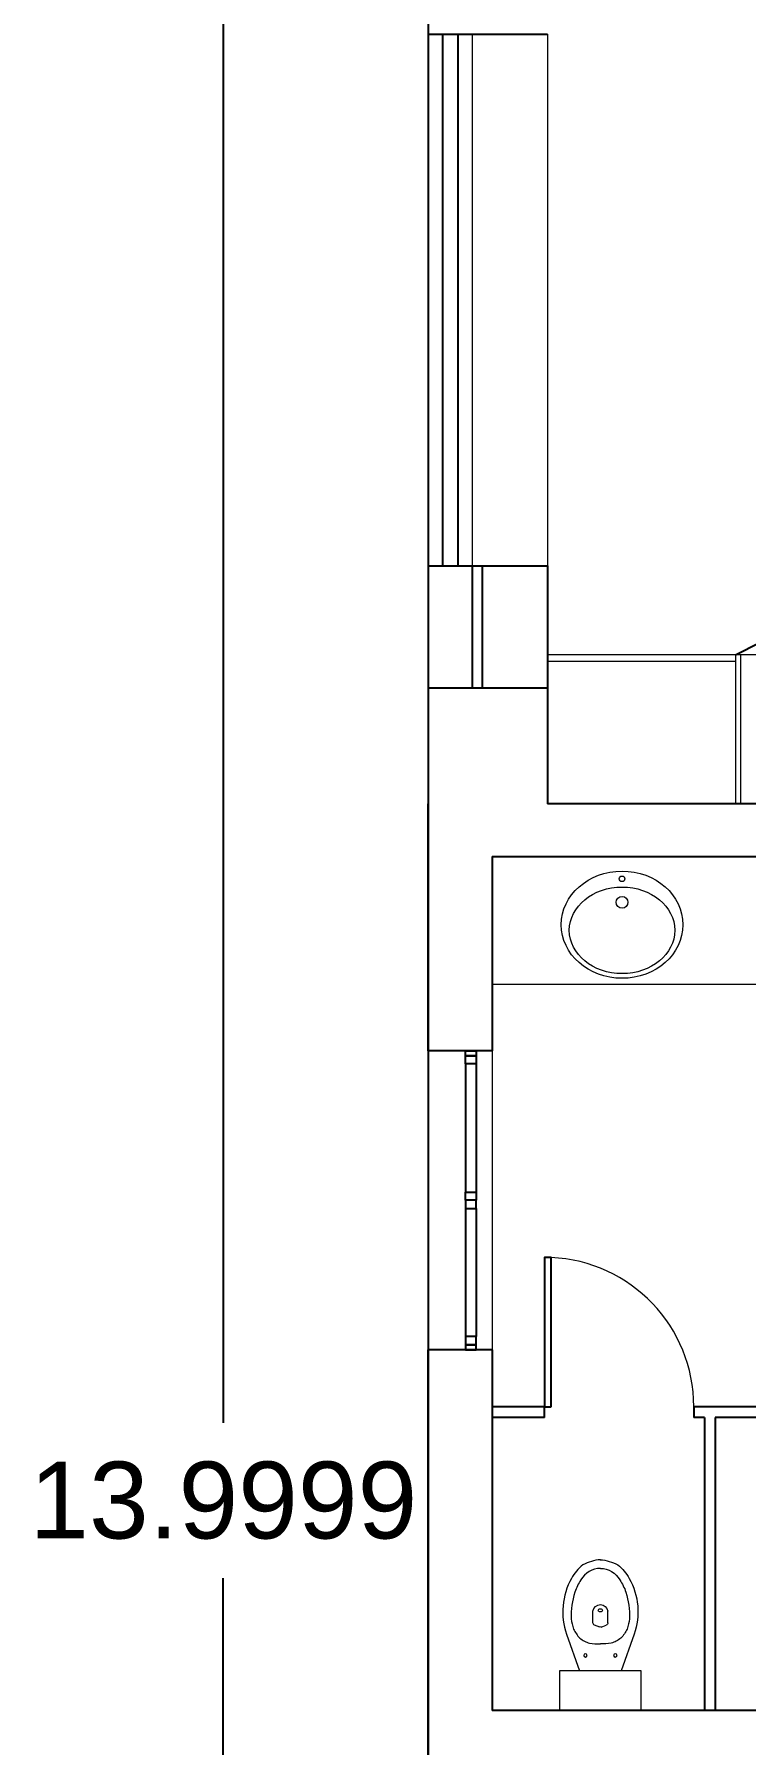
# Model space of a CAD drawing. Header units: inches. Extents: x -2770 to 3095, y -2847 to 3009.
# Drawn here: x 37.075 to 38.742, y 107.807 to 111.813 of the extents above; entities that cross this region are included whole.
import ezdxf

# ---------------------------------------------------------------- set-up
doc = ezdxf.new("R2010")
doc.units = ezdxf.units.IN
doc.header["$LTSCALE"] = 0.1
doc.header["$MEASUREMENT"] = 0
doc.layers.add('ARREDI attrezzature - furniture', color=175, linetype='Continuous', lineweight=9)
doc.layers.add('PROIEZIONI - projections', color=145, linetype='Continuous', lineweight=13)
for name, color, linetype in [('MURATURA sezioni - wall sections', 7, 'Continuous'), ('PORTE - doors', 2, 'Continuous'), ('SEZIONI medie - small sections', 2, 'Continuous')]:
    doc.layers.add(name, color=color, linetype=linetype)
doc.layers.add('VETRATE sezioni - windows sections', color=7, linetype='Continuous', true_color=0x4d79ff)
doc.styles.get("Standard").update_dxf_attribs({"font": 'Arial.ttf'})
doc.dimstyles.get("Standard").update_dxf_attribs({"dimtxt": 0.18, "dimasz": 0.18, "dimexe": 0.18, "dimexo": 0.0625, "dimgap": 0.09, "dimtad": 0, "dimtih": 1, "dimtoh": 1, "dimdec": 4, "dimzin": 0, "dimdsep": 46, "dimtxsty": 'Standard', "dimcen": 0.09, "dimadec": 0, "dimazin": 0, "dimtfac": 1, "dimtdec": 4, "dimtofl": 0, "dimtmove": 0, "dimatfit": 3, "dimfxl": 1, "dimtolj": 1, "dimtzin": 0, "dimarcsym": 0})

# ---------------------------------------------------------------- blocks, each defined once
blk = doc.blocks.new('*D3')
at = {"color": 0, "lineweight": -2, "transparency": 16777216}
for p, q in [((37.9349, 115.3786), (37.3376, 115.3786)), ((37.5176, 115.1986), (37.5176, 108.5606)), ((37.5176, 101.5587), (37.5176, 108.1967)), ((37.9874, 101.3787), (37.3376, 101.3787))]:
    blk.add_line(p, q, dxfattribs=at)
at = {"color": 0, "transparency": 16777216}
for points in [[(37.4876, 115.1986), (37.5476, 115.1986), (37.5176, 115.3786)], [(37.4876, 101.5587), (37.5476, 101.5587), (37.5176, 101.3787)]]:
    blk.add_solid(points, dxfattribs=at)
at = {"layer": 'Defpoints', "color": 0, "transparency": 16777216}
for p in [(37.9974, 115.3786), (37.5176, 101.3787), (38.0499, 101.3787)]:
    blk.add_point(p, dxfattribs=at)
at = {"color": 0, "transparency": 16777216, "insert": (37.5176, 108.3787), "char_height": 0.18, "attachment_point": 5}
blk.add_mtext('\\A1;13.9999', dxfattribs=at)
blk = doc.blocks.new('wc - toilet - hr79aw25')
at = {"layer": 'ARREDI attrezzature - furniture'}
for p, q in [((208.8394, 188.0793), (209.0103, 188.019)), ((208.7858, 187.9564), (208.7304, 187.9564)), ((208.8053, 187.9246), (208.7972, 187.9483)), ((208.8053, 187.9182), (208.7972, 187.8945)), ((208.7858, 187.8864), (208.7304, 187.8864)), ((208.8394, 187.7635), (209.0103, 187.8238))]:
    blk.add_line(p, q, dxfattribs=at)
for points in [[(208.4904, 187.921, -0.110535), (208.5144, 188.0029, -0.107849), (208.5775, 188.0569, -0.215705), (208.8394, 188.0793, -0.135436)], [(208.5307, 187.9214, -0.267633), (208.5848, 188.0124, -0.073213), (208.6421, 188.0409, -0.076271), (208.7665, 188.0583, -0.048777), (208.8149, 188.047, -0.068967), (208.8573, 188.0178, -0.087618), (208.8815, 187.972, -0.04953), (208.8844, 187.9214)], [(208.4904, 187.9218, 0.110535), (208.5144, 187.8399, 0.107849), (208.5775, 187.7859, 0.215705), (208.8394, 187.7635, 0.135436)], [(208.5307, 187.9214, 0.267633), (208.5848, 187.8304, 0.073213), (208.6421, 187.8019, 0.076271), (208.7665, 187.7845, 0.048777), (208.8149, 187.7958, 0.068967), (208.8573, 187.825, 0.087618), (208.8815, 187.8708, 0.04953), (208.8844, 187.9214)]]:
    blk.add_lwpolyline(points, format="xyb", dxfattribs=at)
blk.add_lwpolyline([(209.1962, 188.1125), (209.1962, 187.7303), (209.0103, 187.7303), (209.0103, 188.1125)], close=True, dxfattribs=at)
for centre in [(208.9384, 187.9914), (208.9384, 187.8514)]:
    blk.add_circle(centre, 0.008, dxfattribs=at)
for centre, radius, start, end in [((208.7358, 187.9214), 0.0354, 98.79741, 261.20259), ((208.7858, 187.9444), 0.012, 18.92464, 90), ((208.7958, 187.9214), 0.01, 341.07536, 18.92464), ((208.7858, 187.8984), 0.012, 270, 341.07536)]:
    blk.add_arc(centre, radius, start, end, dxfattribs=at)
at = {"layer": 'ARREDI attrezzature - furniture', "extrusion": (0, 0, -1)}
blk.add_ellipse((208.7275, 187.9214), major_axis=(0, 0.01), ratio=0.75, start_param=3.141593, end_param=9.424778, dxfattribs=at)

msp = doc.modelspace()

# ---------------------------------------------------------------- linework, layer by layer
for p, q in [((37.9974, 115.3786), (37.9974, 101.3785)), ((37.9974, 109.88723), (37.9974, 109.57948)), ((37.9974, 109.88723), (37.9974, 105.88723))]:
    msp.add_line(p, q)
at = {"layer": 'ARREDI attrezzature - furniture'}
for p, q in [((40.87127, 110.35967), (38.27692, 110.35967)), ((38.71789, 110.34417), (38.27692, 110.34417)), ((38.71789, 110.35967), (38.71789, 110.01089)), ((38.7289, 110.35967), (38.7289, 110.01089)), ((39.66489, 109.58723), (38.14739, 109.58723))]:
    msp.add_line(p, q, dxfattribs=at)
for centre, radius in [((38.45176, 109.83496), 0.00655), ((38.45176, 109.77999), 0.0138)]:
    msp.add_circle(centre, radius, dxfattribs=at)
for centre, major_axis, ratio in [((38.45176, 109.72755), (0.14249, 0), 0.8809396), ((38.45176, 109.71439), (0.12355, 0), 0.8206614)]:
    msp.add_ellipse(centre, major_axis=major_axis, ratio=ratio, dxfattribs=at)
at = {"layer": 'MURATURA sezioni - wall sections'}
for p, q in [((37.9974, 112.23786), (37.9974, 111.81323)), ((37.9974, 111.81323), (38.27692, 111.81323)), ((37.9974, 110.56841), (38.27692, 110.56841)), ((37.9974, 110.56841), (37.9974, 110.28164)), ((38.10071, 110.56841), (38.10071, 110.28164)), ((38.12423, 110.56841), (38.12423, 110.28164)), ((38.27692, 110.56841), (38.27692, 110.01089)), ((38.27692, 110.28164), (37.9974, 110.28164)), ((37.9974, 110.28164), (37.9974, 110.01089)), ((37.9974, 109.88723), (37.9974, 110.01089)), ((37.9974, 109.43223), (37.9974, 109.98723)), ((40.87127, 110.01089), (38.27692, 110.01089)), ((38.14739, 109.88723), (38.14739, 109.43223)), ((38.14739, 109.88723), (40.21005, 109.88723)), ((38.1474, 109.43223), (37.9974, 109.43223)), ((37.9974, 106.94223), (37.9974, 108.73223)), ((38.1474, 108.73223), (37.9974, 108.73223)), ((38.14739, 108.73223), (38.14739, 107.88723)), ((40.21005, 107.88723), (38.14739, 107.88723))]:
    msp.add_line(p, q, dxfattribs=at)
at = {"layer": 'PORTE - doors'}
msp.add_line((38.71789, 110.35967), (38.94012, 110.47267), dxfattribs=at)
msp.add_lwpolyline([(38.28536, 108.59859), (38.28536, 108.94812), (38.27036, 108.94812), (38.27036, 108.59859)], close=True, dxfattribs=at)
at = {"layer": 'PORTE - doors', "color": 251, "lineweight": 0, "ltscale": 0.13}
msp.add_arc((38.26978, 108.59835), 0.35011, 0.0381, 87.44956, dxfattribs=at)
at = {"layer": 'PROIEZIONI - projections'}
for p, q in [((37.9974, 111.81323), (37.9974, 110.56841)), ((38.10071, 111.81323), (38.10071, 110.56841)), ((38.27692, 111.81323), (38.27692, 110.56841)), ((37.9974, 109.43223), (37.9974, 108.73223)), ((38.1474, 109.43223), (38.1474, 108.73223))]:
    msp.add_line(p, q, dxfattribs=at)
at = {"layer": 'SEZIONI medie - small sections'}
for p, q in [((38.27036, 108.59859), (38.14739, 108.59859)), ((38.27036, 108.57359), (38.27036, 108.59859)), ((38.27036, 108.57359), (38.27036, 108.59859)), ((38.79286, 108.59859), (38.61989, 108.59859)), ((38.61989, 108.59859), (38.61989, 108.57359)), ((38.27036, 108.57359), (38.14739, 108.57359)), ((38.64489, 108.57359), (38.61989, 108.57359)), ((38.64489, 108.57359), (38.64489, 107.88723)), ((38.79286, 108.57359), (38.66989, 108.57359)), ((38.66989, 108.57359), (38.66989, 107.88723))]:
    msp.add_line(p, q, dxfattribs=at)
at = {"layer": 'VETRATE sezioni - windows sections'}
for p, q in [((38.03144, 111.81323), (38.03144, 110.56841)), ((38.06667, 111.81323), (38.06667, 110.56841)), ((38.0849, 109.40143), (38.0849, 109.10145)), ((38.1099, 109.40143), (38.1099, 109.10145)), ((38.0849, 109.06302), (38.0849, 108.76304)), ((38.1099, 109.06302), (38.1099, 108.76304))]:
    msp.add_line(p, q, dxfattribs=at)
at = {"layer": 'VETRATE sezioni - windows sections', "color": 2}
for points in [[(38.1099, 109.43223), (38.1099, 109.42064), (38.0849, 109.42064), (38.0849, 109.43223)], [(38.1099, 109.42064), (38.1099, 109.40143), (38.0849, 109.40143), (38.0849, 109.42064)], [(38.1099, 109.10145), (38.1099, 109.08223), (38.0849, 109.08223), (38.0849, 109.10145)], [(38.1099, 109.06302), (38.1099, 109.08223), (38.0849, 109.08223), (38.0849, 109.06302)], [(38.1099, 108.74382), (38.1099, 108.76304), (38.0849, 108.76304), (38.0849, 108.74382)], [(38.1099, 108.73223), (38.1099, 108.74382), (38.0849, 108.74382), (38.0849, 108.73223)]]:
    msp.add_lwpolyline(points, close=True, dxfattribs=at)

# ---------------------------------------------------------------- block references
at = {"layer": 'ARREDI attrezzature - furniture', "xscale": -0.5, "yscale": 0.5, "zscale": 0.5, "rotation": 90}
msp.add_blockref('wc - toilet - hr79aw25', (132.36159, 212.48533), dxfattribs=at)

# ---------------------------------------------------------------- dimensions: what is measured, and where the dimension line sits
dim = msp.add_linear_dim(base=(37.51755, 101.3787), p1=(37.9974, 115.3786), p2=(38.04985, 101.3787), angle=90, dimstyle='Standard')
dim.commit()
dim.dimension.update_dxf_attribs({"geometry": '*D3', "text_midpoint": (37.51755, 108.37865)})

doc.saveas('drawing.dxf')
